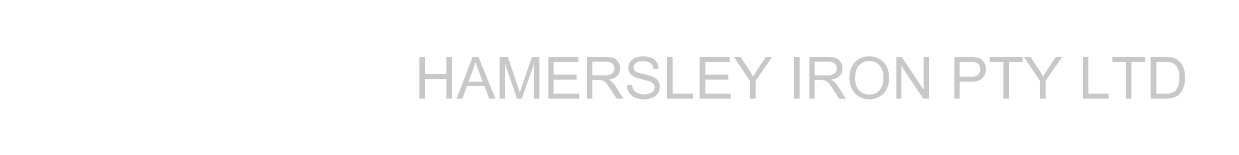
# Paper-space layout 'A1' of a CAD drawing. Header units: millimetres. Extents: x 0 to 841, y 0 to 594.
# Drawn here: x 679.9 to 751.7, y 48.3 to 51 of the extents above; entities that cross this region are included whole.
import ezdxf
from ezdxf.enums import TextEntityAlignment as Align

# ---------------------------------------------------------------- set-up
doc = ezdxf.new("R2010")
doc.units = ezdxf.units.MM
doc.header["$MEASUREMENT"] = 0
doc.layers.add('G_Border', color=7, linetype='Continuous', lineweight=18)
doc.styles.add('Style-ISO3098B', font='ISO3098B.shx')
doc.linetypes.add('Optic Underground', pattern='A,-118.110236,216.535433,-118.110236,216.535433,-216.535433,[1,dgnlstyle.shx,S=1.562305,R=0,X=0,Y=0],-98.425197', length=984.251969)

# ---------------------------------------------------------------- blocks, each defined once
blk = doc.blocks.new('*U6')
at = {"layer": 'G_Border', "linetype": 'Continuous', "lineweight": 25, "extrusion": (0, 0, -1)}
for points in [[(18.99, -1.126), (18.99, 1.124), (19.288, 1.124), (19.288, 0.199), (20.454, 0.199), (20.454, 1.124), (20.753, 1.124), (20.753, -1.126), (20.454, -1.126), (20.454, -0.066), (19.288, -0.066), (19.288, -1.126)], [(12.091, -1.126), (12.091, -0.86), (13.473, -0.86), (13.473, -0.096), (12.226, -0.096), (12.226, 0.17), (13.473, 0.17), (13.473, 0.858), (12.142, 0.858), (12.142, 1.124), (13.771, 1.124), (13.771, -1.126)], [(5.919, -1.126), (5.919, -0.86), (7.026, -0.86), (7.026, 1.124), (7.325, 1.124), (7.325, -1.126)], [(3.878, -1.126), (3.878, -0.86), (5.26, -0.86), (5.26, -0.096), (4.013, -0.096), (4.013, 0.17), (5.26, 0.17), (5.26, 0.858), (3.929, 0.858), (3.929, 1.124), (5.558, 1.124), (5.558, -1.126)], [(-6.863, -1.126), (-6.863, 1.124), (-6.578, 1.124), (-6.578, -0.643), (-5.394, 1.124), (-5.09, 1.124), (-5.09, -1.126), (-5.374, -1.126), (-5.374, 0.641), (-6.558, -1.126)], [(-11.203, -1.126), (-11.203, 0.858), (-11.948, 0.858), (-11.948, 1.124), (-10.164, 1.124), (-10.164, 0.858), (-10.905, 0.858), (-10.905, -1.126)], [(-16.617, -1.126), (-16.617, -0.86), (-15.51, -0.86), (-15.51, 1.124), (-15.211, 1.124), (-15.211, -1.126)], [(-17.842, -1.126), (-17.842, 0.858), (-18.586, 0.858), (-18.586, 1.124), (-16.803, 1.124), (-16.803, 0.858), (-17.544, 0.858), (-17.544, -1.126)]]:
    blk.add_hatch(color=230, dxfattribs=at).paths.add_polyline_path(points)
h = blk.add_hatch(color=230, dxfattribs=at)
h.paths.add_polyline_path([(16.634, -1.126), (17.553, 1.124), (17.875, 1.124), (18.74, -1.126), (18.424, -1.126), (18.177, -0.445), (17.234, -0.445), (16.973, -1.126)])
edge = h.paths.add_edge_path(flags=16)
edge.add_spline(control_points=[(17.563, 0.421), (17.669, 0.706), (17.722, 0.887)], knot_values=[0, 0, 0, 1, 1, 1], degree=2, periodic=0)
edge.add_spline(control_points=[(17.722, 0.887), (17.766, 0.671), (17.842, 0.457)], knot_values=[0, 0, 0, 1, 1, 1], degree=2, periodic=0)
edge.add_line((17.842, 0.457), (18.091, -0.204))
edge.add_line((18.091, -0.204), (17.327, -0.204))
edge.add_line((17.327, -0.204), (17.563, 0.421))
at = {"layer": 'G_Border', "linetype": 'Continuous', "lineweight": 25}
h = blk.add_hatch(color=230, dxfattribs=at)
edge = h.paths.add_edge_path()
edge.add_line((-16.405, -1.126), (-16.119, -1.126))
edge.add_line((-16.119, -1.126), (-16.119, 0.789))
edge.add_line((-16.119, 0.789), (-15.468, -1.126))
edge.add_line((-15.468, -1.126), (-15.199, -1.126))
edge.add_line((-15.199, -1.126), (-14.543, 0.757))
edge.add_line((-14.543, 0.757), (-14.543, -1.126))
edge.add_line((-14.543, -1.126), (-14.257, -1.126))
edge.add_line((-14.257, -1.126), (-14.257, 1.124))
edge.add_line((-14.257, 1.124), (-14.657, 1.124))
edge.add_line((-14.657, 1.124), (-15.197, -0.442))
edge.add_spline(control_points=[(-15.197, -0.442), (-15.279, -0.68), (-15.317, -0.803)], knot_values=[0, 0, 0, 1, 1, 1], degree=2, periodic=0)
edge.add_spline(control_points=[(-15.317, -0.803), (-15.351, -0.692), (-15.425, -0.469)], knot_values=[0, 0, 0, 1, 1, 1], degree=2, periodic=0)
edge.add_line((-15.425, -0.469), (-15.958, 1.124))
edge.add_line((-15.958, 1.124), (-16.405, 1.124))
edge.add_line((-16.405, 1.124), (-16.405, -1.126))
h = blk.add_hatch(color=230, dxfattribs=at)
edge = h.paths.add_edge_path()
edge.add_spline(control_points=[(-11.032, -0.126), (-10.917, -0.126), (-10.866, -0.137)], knot_values=[0, 0, 0, 1, 1, 1], degree=2, periodic=0)
edge.add_spline(control_points=[(-10.866, -0.137), (-10.797, -0.154), (-10.73, -0.197)], knot_values=[0, 0, 0, 1, 1, 1], degree=2, periodic=0)
edge.add_spline(control_points=[(-10.73, -0.197), (-10.664, -0.241), (-10.579, -0.348)], knot_values=[0, 0, 0, 1, 1, 1], degree=2, periodic=0)
edge.add_spline(control_points=[(-10.579, -0.348), (-10.495, -0.455), (-10.365, -0.658)], knot_values=[0, 0, 0, 1, 1, 1], degree=2, periodic=0)
edge.add_line((-10.365, -0.658), (-10.067, -1.126))
edge.add_line((-10.067, -1.126), (-9.695, -1.126))
edge.add_line((-9.695, -1.126), (-10.084, -0.514))
edge.add_spline(control_points=[(-10.084, -0.514), (-10.2, -0.334), (-10.331, -0.214)], knot_values=[0, 0, 0, 1, 1, 1], degree=2, periodic=0)
edge.add_spline(control_points=[(-10.331, -0.214), (-10.392, -0.159), (-10.51, -0.102)], knot_values=[0, 0, 0, 1, 1, 1], degree=2, periodic=0)
edge.add_spline(control_points=[(-10.51, -0.102), (-10.187, -0.058), (-10.032, 0.106)], knot_values=[0, 0, 0, 1, 1, 1], degree=2, periodic=0)
edge.add_spline(control_points=[(-10.032, 0.106), (-9.877, 0.27), (-9.877, 0.51)], knot_values=[0, 0, 0, 1, 1, 1], degree=2, periodic=0)
edge.add_spline(control_points=[(-9.877, 0.51), (-9.877, 0.696), (-9.97, 0.849)], knot_values=[0, 0, 0, 1, 1, 1], degree=2, periodic=0)
edge.add_spline(control_points=[(-9.97, 0.849), (-10.064, 1.003), (-10.22, 1.063)], knot_values=[0, 0, 0, 1, 1, 1], degree=2, periodic=0)
edge.add_spline(control_points=[(-10.22, 1.063), (-10.377, 1.124), (-10.678, 1.124)], knot_values=[0, 0, 0, 1, 1, 1], degree=2, periodic=0)
edge.add_line((-10.678, 1.124), (-11.676, 1.124))
edge.add_line((-11.676, 1.124), (-11.676, -1.126))
edge.add_line((-11.676, -1.126), (-11.377, -1.126))
edge.add_line((-11.377, -1.126), (-11.377, -0.126))
edge.add_line((-11.377, -0.126), (-11.032, -0.126))
edge = h.paths.add_edge_path(flags=16)
edge.add_spline(control_points=[(-10.665, 0.875), (-10.415, 0.875), (-10.299, 0.772)], knot_values=[0, 0, 0, 1, 1, 1], degree=2, periodic=0)
edge.add_spline(control_points=[(-10.299, 0.772), (-10.184, 0.669), (-10.184, 0.51)], knot_values=[0, 0, 0, 1, 1, 1], degree=2, periodic=0)
edge.add_spline(control_points=[(-10.184, 0.51), (-10.184, 0.401), (-10.243, 0.308)], knot_values=[0, 0, 0, 1, 1, 1], degree=2, periodic=0)
edge.add_spline(control_points=[(-10.243, 0.308), (-10.303, 0.215), (-10.418, 0.173)], knot_values=[0, 0, 0, 1, 1, 1], degree=2, periodic=0)
edge.add_spline(control_points=[(-10.418, 0.173), (-10.533, 0.131), (-10.737, 0.131)], knot_values=[0, 0, 0, 1, 1, 1], degree=2, periodic=0)
edge.add_line((-10.737, 0.131), (-11.377, 0.131))
edge.add_line((-11.377, 0.131), (-11.377, 0.875))
edge.add_line((-11.377, 0.875), (-10.665, 0.875))
h = blk.add_hatch(color=230, dxfattribs=at)
edge = h.paths.add_edge_path()
edge.add_spline(control_points=[(-9.511, -0.403), (-9.505, -0.628), (-9.388, -0.807)], knot_values=[0, 0, 0, 1, 1, 1], degree=2, periodic=0)
edge.add_spline(control_points=[(-9.388, -0.807), (-9.27, -0.986), (-9.064, -1.075)], knot_values=[0, 0, 0, 1, 1, 1], degree=2, periodic=0)
edge.add_spline(control_points=[(-9.064, -1.075), (-8.857, -1.164), (-8.552, -1.164)], knot_values=[0, 0, 0, 1, 1, 1], degree=2, periodic=0)
edge.add_spline(control_points=[(-8.552, -1.164), (-8.31, -1.164), (-8.118, -1.076)], knot_values=[0, 0, 0, 1, 1, 1], degree=2, periodic=0)
edge.add_spline(control_points=[(-8.118, -1.076), (-7.925, -0.988), (-7.822, -0.829)], knot_values=[0, 0, 0, 1, 1, 1], degree=2, periodic=0)
edge.add_spline(control_points=[(-7.822, -0.829), (-7.719, -0.67), (-7.719, -0.49)], knot_values=[0, 0, 0, 1, 1, 1], degree=2, periodic=0)
edge.add_spline(control_points=[(-7.719, -0.49), (-7.719, -0.309), (-7.813, -0.17)], knot_values=[0, 0, 0, 1, 1, 1], degree=2, periodic=0)
edge.add_spline(control_points=[(-7.813, -0.17), (-7.906, -0.032), (-8.102, 0.059)], knot_values=[0, 0, 0, 1, 1, 1], degree=2, periodic=0)
edge.add_spline(control_points=[(-8.102, 0.059), (-8.237, 0.12), (-8.602, 0.203)], knot_values=[0, 0, 0, 1, 1, 1], degree=2, periodic=0)
edge.add_spline(control_points=[(-8.602, 0.203), (-8.967, 0.285), (-9.053, 0.363)], knot_values=[0, 0, 0, 1, 1, 1], degree=2, periodic=0)
edge.add_spline(control_points=[(-9.053, 0.363), (-9.141, 0.441), (-9.141, 0.563)], knot_values=[0, 0, 0, 1, 1, 1], degree=2, periodic=0)
edge.add_spline(control_points=[(-9.141, 0.563), (-9.141, 0.703), (-9.017, 0.802)], knot_values=[0, 0, 0, 1, 1, 1], degree=2, periodic=0)
edge.add_spline(control_points=[(-9.017, 0.802), (-8.893, 0.901), (-8.621, 0.901)], knot_values=[0, 0, 0, 1, 1, 1], degree=2, periodic=0)
edge.add_spline(control_points=[(-8.621, 0.901), (-8.361, 0.901), (-8.227, 0.792)], knot_values=[0, 0, 0, 1, 1, 1], degree=2, periodic=0)
edge.add_spline(control_points=[(-8.227, 0.792), (-8.094, 0.682), (-8.071, 0.469)], knot_values=[0, 0, 0, 1, 1, 1], degree=2, periodic=0)
edge.add_line((-8.071, 0.469), (-7.786, 0.491))
edge.add_spline(control_points=[(-7.786, 0.491), (-7.794, 0.689), (-7.897, 0.845)], knot_values=[0, 0, 0, 1, 1, 1], degree=2, periodic=0)
edge.add_spline(control_points=[(-7.897, 0.845), (-8, 1.002), (-8.191, 1.083)], knot_values=[0, 0, 0, 1, 1, 1], degree=2, periodic=0)
edge.add_spline(control_points=[(-8.191, 1.083), (-8.383, 1.163), (-8.634, 1.163)], knot_values=[0, 0, 0, 1, 1, 1], degree=2, periodic=0)
edge.add_spline(control_points=[(-8.634, 1.163), (-8.861, 1.163), (-9.047, 1.086)], knot_values=[0, 0, 0, 1, 1, 1], degree=2, periodic=0)
edge.add_spline(control_points=[(-9.047, 1.086), (-9.233, 1.01), (-9.33, 0.861)], knot_values=[0, 0, 0, 1, 1, 1], degree=2, periodic=0)
edge.add_spline(control_points=[(-9.33, 0.861), (-9.427, 0.713), (-9.427, 0.543)], knot_values=[0, 0, 0, 1, 1, 1], degree=2, periodic=0)
edge.add_spline(control_points=[(-9.427, 0.543), (-9.427, 0.388), (-9.348, 0.262)], knot_values=[0, 0, 0, 1, 1, 1], degree=2, periodic=0)
edge.add_spline(control_points=[(-9.348, 0.262), (-9.269, 0.137), (-9.108, 0.053)], knot_values=[0, 0, 0, 1, 1, 1], degree=2, periodic=0)
edge.add_spline(control_points=[(-9.108, 0.053), (-8.984, -0.013), (-8.672, -0.088)], knot_values=[0, 0, 0, 1, 1, 1], degree=2, periodic=0)
edge.add_spline(control_points=[(-8.672, -0.088), (-8.361, -0.162), (-8.27, -0.198)], knot_values=[0, 0, 0, 1, 1, 1], degree=2, periodic=0)
edge.add_spline(control_points=[(-8.27, -0.198), (-8.128, -0.251), (-8.067, -0.33)], knot_values=[0, 0, 0, 1, 1, 1], degree=2, periodic=0)
edge.add_spline(control_points=[(-8.067, -0.33), (-8.006, -0.41), (-8.006, -0.515)], knot_values=[0, 0, 0, 1, 1, 1], degree=2, periodic=0)
edge.add_spline(control_points=[(-8.006, -0.515), (-8.006, -0.62), (-8.069, -0.708)], knot_values=[0, 0, 0, 1, 1, 1], degree=2, periodic=0)
edge.add_spline(control_points=[(-8.069, -0.708), (-8.133, -0.797), (-8.264, -0.847)], knot_values=[0, 0, 0, 1, 1, 1], degree=2, periodic=0)
edge.add_spline(control_points=[(-8.264, -0.847), (-8.394, -0.898), (-8.565, -0.898)], knot_values=[0, 0, 0, 1, 1, 1], degree=2, periodic=0)
edge.add_spline(control_points=[(-8.565, -0.898), (-8.757, -0.898), (-8.911, -0.831)], knot_values=[0, 0, 0, 1, 1, 1], degree=2, periodic=0)
edge.add_spline(control_points=[(-8.911, -0.831), (-9.064, -0.764), (-9.137, -0.656)], knot_values=[0, 0, 0, 1, 1, 1], degree=2, periodic=0)
edge.add_spline(control_points=[(-9.137, -0.656), (-9.21, -0.548), (-9.23, -0.379)], knot_values=[0, 0, 0, 1, 1, 1], degree=2, periodic=0)
edge.add_line((-9.23, -0.379), (-9.511, -0.403))
h = blk.add_hatch(color=230, dxfattribs=at)
edge = h.paths.add_edge_path()
edge.add_line((-2.833, -1.126), (-2.535, -1.126))
edge.add_line((-2.535, -1.126), (-2.535, -0.173))
edge.add_line((-2.535, -0.173), (-1.636, 1.124))
edge.add_line((-1.636, 1.124), (-1.983, 1.124))
edge.add_line((-1.983, 1.124), (-2.419, 0.462))
edge.add_spline(control_points=[(-2.419, 0.462), (-2.564, 0.241), (-2.665, 0.064)], knot_values=[0, 0, 0, 1, 1, 1], degree=2, periodic=0)
edge.add_spline(control_points=[(-2.665, 0.064), (-2.771, 0.256), (-2.895, 0.445)], knot_values=[0, 0, 0, 1, 1, 1], degree=2, periodic=0)
edge.add_line((-2.895, 0.445), (-3.339, 1.124))
edge.add_line((-3.339, 1.124), (-3.701, 1.124))
edge.add_line((-3.701, 1.124), (-2.833, -0.173))
edge.add_line((-2.833, -0.173), (-2.833, -1.126))
h = blk.add_hatch(color=230, dxfattribs=at)
edge = h.paths.add_edge_path()
edge.add_spline(control_points=[(1.024, -0.126), (1.139, -0.126), (1.19, -0.137)], knot_values=[0, 0, 0, 1, 1, 1], degree=2, periodic=0)
edge.add_spline(control_points=[(1.19, -0.137), (1.259, -0.154), (1.326, -0.197)], knot_values=[0, 0, 0, 1, 1, 1], degree=2, periodic=0)
edge.add_spline(control_points=[(1.326, -0.197), (1.392, -0.241), (1.477, -0.348)], knot_values=[0, 0, 0, 1, 1, 1], degree=2, periodic=0)
edge.add_spline(control_points=[(1.477, -0.348), (1.561, -0.455), (1.691, -0.658)], knot_values=[0, 0, 0, 1, 1, 1], degree=2, periodic=0)
edge.add_line((1.691, -0.658), (1.989, -1.126))
edge.add_line((1.989, -1.126), (2.361, -1.126))
edge.add_line((2.361, -1.126), (1.972, -0.514))
edge.add_spline(control_points=[(1.972, -0.514), (1.856, -0.334), (1.725, -0.214)], knot_values=[0, 0, 0, 1, 1, 1], degree=2, periodic=0)
edge.add_spline(control_points=[(1.725, -0.214), (1.664, -0.159), (1.546, -0.102)], knot_values=[0, 0, 0, 1, 1, 1], degree=2, periodic=0)
edge.add_spline(control_points=[(1.546, -0.102), (1.869, -0.058), (2.024, 0.106)], knot_values=[0, 0, 0, 1, 1, 1], degree=2, periodic=0)
edge.add_spline(control_points=[(2.024, 0.106), (2.179, 0.27), (2.179, 0.51)], knot_values=[0, 0, 0, 1, 1, 1], degree=2, periodic=0)
edge.add_spline(control_points=[(2.179, 0.51), (2.179, 0.696), (2.086, 0.849)], knot_values=[0, 0, 0, 1, 1, 1], degree=2, periodic=0)
edge.add_spline(control_points=[(2.086, 0.849), (1.992, 1.003), (1.836, 1.063)], knot_values=[0, 0, 0, 1, 1, 1], degree=2, periodic=0)
edge.add_spline(control_points=[(1.836, 1.063), (1.679, 1.124), (1.378, 1.124)], knot_values=[0, 0, 0, 1, 1, 1], degree=2, periodic=0)
edge.add_line((1.378, 1.124), (0.38, 1.124))
edge.add_line((0.38, 1.124), (0.38, -1.126))
edge.add_line((0.38, -1.126), (0.679, -1.126))
edge.add_line((0.679, -1.126), (0.679, -0.126))
edge.add_line((0.679, -0.126), (1.024, -0.126))
edge = h.paths.add_edge_path(flags=16)
edge.add_spline(control_points=[(1.391, 0.875), (1.641, 0.875), (1.757, 0.772)], knot_values=[0, 0, 0, 1, 1, 1], degree=2, periodic=0)
edge.add_spline(control_points=[(1.757, 0.772), (1.872, 0.669), (1.872, 0.51)], knot_values=[0, 0, 0, 1, 1, 1], degree=2, periodic=0)
edge.add_spline(control_points=[(1.872, 0.51), (1.872, 0.401), (1.813, 0.308)], knot_values=[0, 0, 0, 1, 1, 1], degree=2, periodic=0)
edge.add_spline(control_points=[(1.813, 0.308), (1.753, 0.215), (1.638, 0.173)], knot_values=[0, 0, 0, 1, 1, 1], degree=2, periodic=0)
edge.add_spline(control_points=[(1.638, 0.173), (1.523, 0.131), (1.319, 0.131)], knot_values=[0, 0, 0, 1, 1, 1], degree=2, periodic=0)
edge.add_line((1.319, 0.131), (0.679, 0.131))
edge.add_line((0.679, 0.131), (0.679, 0.875))
edge.add_line((0.679, 0.875), (1.391, 0.875))
h = blk.add_hatch(color=230, dxfattribs=at)
edge = h.paths.add_edge_path()
edge.add_spline(control_points=[(2.557, -0.03), (2.557, -0.326), (2.686, -0.592)], knot_values=[0, 0, 0, 1, 1, 1], degree=2, periodic=0)
edge.add_spline(control_points=[(2.686, -0.592), (2.815, -0.857), (3.065, -1.011)], knot_values=[0, 0, 0, 1, 1, 1], degree=2, periodic=0)
edge.add_spline(control_points=[(3.065, -1.011), (3.315, -1.164), (3.633, -1.164)], knot_values=[0, 0, 0, 1, 1, 1], degree=2, periodic=0)
edge.add_spline(control_points=[(3.633, -1.164), (3.926, -1.164), (4.179, -1.025)], knot_values=[0, 0, 0, 1, 1, 1], degree=2, periodic=0)
edge.add_spline(control_points=[(4.179, -1.025), (4.433, -0.886), (4.571, -0.616)], knot_values=[0, 0, 0, 1, 1, 1], degree=2, periodic=0)
edge.add_spline(control_points=[(4.571, -0.616), (4.709, -0.346), (4.709, -0.004)], knot_values=[0, 0, 0, 1, 1, 1], degree=2, periodic=0)
edge.add_spline(control_points=[(4.709, -0.004), (4.709, 0.333), (4.578, 0.599)], knot_values=[0, 0, 0, 1, 1, 1], degree=2, periodic=0)
edge.add_spline(control_points=[(4.578, 0.599), (4.446, 0.866), (4.196, 1.014)], knot_values=[0, 0, 0, 1, 1, 1], degree=2, periodic=0)
edge.add_spline(control_points=[(4.196, 1.014), (3.946, 1.163), (3.634, 1.163)], knot_values=[0, 0, 0, 1, 1, 1], degree=2, periodic=0)
edge.add_spline(control_points=[(3.634, 1.163), (3.158, 1.163), (2.858, 0.846)], knot_values=[0, 0, 0, 1, 1, 1], degree=2, periodic=0)
edge.add_spline(control_points=[(2.858, 0.846), (2.557, 0.53), (2.557, -0.03)], knot_values=[0, 0, 0, 1, 1, 1], degree=2, periodic=0)
edge = h.paths.add_edge_path(flags=16)
edge.add_spline(control_points=[(2.864, -0.034), (2.864, 0.474), (3.092, 0.691)], knot_values=[0, 0, 0, 1, 1, 1], degree=2, periodic=0)
edge.add_spline(control_points=[(3.092, 0.691), (3.32, 0.908), (3.636, 0.908)], knot_values=[0, 0, 0, 1, 1, 1], degree=2, periodic=0)
edge.add_spline(control_points=[(3.636, 0.908), (3.859, 0.908), (4.037, 0.795)], knot_values=[0, 0, 0, 1, 1, 1], degree=2, periodic=0)
edge.add_spline(control_points=[(4.037, 0.795), (4.216, 0.682), (4.309, 0.477)], knot_values=[0, 0, 0, 1, 1, 1], degree=2, periodic=0)
edge.add_spline(control_points=[(4.309, 0.477), (4.402, 0.273), (4.402, -0.002)], knot_values=[0, 0, 0, 1, 1, 1], degree=2, periodic=0)
edge.add_spline(control_points=[(4.402, -0.002), (4.402, -0.436), (4.185, -0.672)], knot_values=[0, 0, 0, 1, 1, 1], degree=2, periodic=0)
edge.add_spline(control_points=[(4.185, -0.672), (3.968, -0.908), (3.631, -0.908)], knot_values=[0, 0, 0, 1, 1, 1], degree=2, periodic=0)
edge.add_spline(control_points=[(3.631, -0.908), (3.301, -0.908), (3.082, -0.675)], knot_values=[0, 0, 0, 1, 1, 1], degree=2, periodic=0)
edge.add_spline(control_points=[(3.082, -0.675), (2.864, -0.441), (2.864, -0.034)], knot_values=[0, 0, 0, 1, 1, 1], degree=2, periodic=0)
h = blk.add_hatch(color=230, dxfattribs=at)
edge = h.paths.add_edge_path()
edge.add_spline(control_points=[(9.11, -0.212), (9.588, -0.212), (9.771, -0.013)], knot_values=[0, 0, 0, 1, 1, 1], degree=2, periodic=0)
edge.add_spline(control_points=[(9.771, -0.013), (9.953, 0.186), (9.953, 0.473)], knot_values=[0, 0, 0, 1, 1, 1], degree=2, periodic=0)
edge.add_spline(control_points=[(9.953, 0.473), (9.953, 0.64), (9.885, 0.78)], knot_values=[0, 0, 0, 1, 1, 1], degree=2, periodic=0)
edge.add_spline(control_points=[(9.885, 0.78), (9.817, 0.92), (9.704, 0.997)], knot_values=[0, 0, 0, 1, 1, 1], degree=2, periodic=0)
edge.add_spline(control_points=[(9.704, 0.997), (9.592, 1.075), (9.427, 1.102)], knot_values=[0, 0, 0, 1, 1, 1], degree=2, periodic=0)
edge.add_spline(control_points=[(9.427, 1.102), (9.308, 1.124), (9.084, 1.124)], knot_values=[0, 0, 0, 1, 1, 1], degree=2, periodic=0)
edge.add_line((9.084, 1.124), (8.235, 1.124))
edge.add_line((8.235, 1.124), (8.235, -1.126))
edge.add_line((8.235, -1.126), (8.533, -1.126))
edge.add_line((8.533, -1.126), (8.533, -0.212))
edge.add_line((8.533, -0.212), (9.11, -0.212))
edge = h.paths.add_edge_path(flags=16)
edge.add_spline(control_points=[(9.109, 0.858), (9.312, 0.858), (9.387, 0.838)], knot_values=[0, 0, 0, 1, 1, 1], degree=2, periodic=0)
edge.add_spline(control_points=[(9.387, 0.838), (9.503, 0.806), (9.575, 0.705)], knot_values=[0, 0, 0, 1, 1, 1], degree=2, periodic=0)
edge.add_spline(control_points=[(9.575, 0.705), (9.646, 0.605), (9.646, 0.463)], knot_values=[0, 0, 0, 1, 1, 1], degree=2, periodic=0)
edge.add_spline(control_points=[(9.646, 0.463), (9.646, 0.269), (9.525, 0.161)], knot_values=[0, 0, 0, 1, 1, 1], degree=2, periodic=0)
edge.add_spline(control_points=[(9.525, 0.161), (9.404, 0.054), (9.115, 0.054)], knot_values=[0, 0, 0, 1, 1, 1], degree=2, periodic=0)
edge.add_line((9.115, 0.054), (8.533, 0.054))
edge.add_line((8.533, 0.054), (8.533, 0.858))
edge.add_line((8.533, 0.858), (9.109, 0.858))
h = blk.add_hatch(color=230, dxfattribs=at)
edge = h.paths.add_edge_path()
edge.add_line((12.888, -1.126), (13.186, -1.126))
edge.add_line((13.186, -1.126), (13.186, -0.173))
edge.add_line((13.186, -0.173), (14.085, 1.124))
edge.add_line((14.085, 1.124), (13.738, 1.124))
edge.add_line((13.738, 1.124), (13.301, 0.462))
edge.add_spline(control_points=[(13.301, 0.462), (13.157, 0.241), (13.056, 0.064)], knot_values=[0, 0, 0, 1, 1, 1], degree=2, periodic=0)
edge.add_spline(control_points=[(13.056, 0.064), (12.95, 0.256), (12.826, 0.445)], knot_values=[0, 0, 0, 1, 1, 1], degree=2, periodic=0)
edge.add_line((12.826, 0.445), (12.382, 1.124))
edge.add_line((12.382, 1.124), (12.02, 1.124))
edge.add_line((12.02, 1.124), (12.888, -0.173))
edge.add_line((12.888, -0.173), (12.888, -1.126))
h = blk.add_hatch(color=230, dxfattribs=at)
edge = h.paths.add_edge_path()
edge.add_spline(control_points=[(19.704, -1.126), (19.908, -1.126), (20.065, -1.088)], knot_values=[0, 0, 0, 1, 1, 1], degree=2, periodic=0)
edge.add_spline(control_points=[(20.065, -1.088), (20.223, -1.05), (20.334, -0.975)], knot_values=[0, 0, 0, 1, 1, 1], degree=2, periodic=0)
edge.add_spline(control_points=[(20.334, -0.975), (20.445, -0.901), (20.539, -0.771)], knot_values=[0, 0, 0, 1, 1, 1], degree=2, periodic=0)
edge.add_spline(control_points=[(20.539, -0.771), (20.632, -0.641), (20.692, -0.443)], knot_values=[0, 0, 0, 1, 1, 1], degree=2, periodic=0)
edge.add_spline(control_points=[(20.692, -0.443), (20.752, -0.245), (20.752, 0.011)], knot_values=[0, 0, 0, 1, 1, 1], degree=2, periodic=0)
edge.add_spline(control_points=[(20.752, 0.011), (20.752, 0.312), (20.664, 0.546)], knot_values=[0, 0, 0, 1, 1, 1], degree=2, periodic=0)
edge.add_spline(control_points=[(20.664, 0.546), (20.576, 0.78), (20.398, 0.93)], knot_values=[0, 0, 0, 1, 1, 1], degree=2, periodic=0)
edge.add_spline(control_points=[(20.398, 0.93), (20.261, 1.047), (20.067, 1.092)], knot_values=[0, 0, 0, 1, 1, 1], degree=2, periodic=0)
edge.add_spline(control_points=[(20.067, 1.092), (19.929, 1.124), (19.667, 1.124)], knot_values=[0, 0, 0, 1, 1, 1], degree=2, periodic=0)
edge.add_line((19.667, 1.124), (18.891, 1.124))
edge.add_line((18.891, 1.124), (18.891, -1.126))
edge.add_line((18.891, -1.126), (19.704, -1.126))
edge = h.paths.add_edge_path(flags=16)
edge.add_spline(control_points=[(19.663, 0.858), (19.928, 0.858), (20.048, 0.812)], knot_values=[0, 0, 0, 1, 1, 1], degree=2, periodic=0)
edge.add_spline(control_points=[(20.048, 0.812), (20.213, 0.747), (20.329, 0.558)], knot_values=[0, 0, 0, 1, 1, 1], degree=2, periodic=0)
edge.add_spline(control_points=[(20.329, 0.558), (20.445, 0.369), (20.445, 0.016)], knot_values=[0, 0, 0, 1, 1, 1], degree=2, periodic=0)
edge.add_spline(control_points=[(20.445, 0.016), (20.445, -0.239), (20.386, -0.418)], knot_values=[0, 0, 0, 1, 1, 1], degree=2, periodic=0)
edge.add_spline(control_points=[(20.386, -0.418), (20.327, -0.597), (20.221, -0.702)], knot_values=[0, 0, 0, 1, 1, 1], degree=2, periodic=0)
edge.add_spline(control_points=[(20.221, -0.702), (20.146, -0.778), (20.019, -0.819)], knot_values=[0, 0, 0, 1, 1, 1], degree=2, periodic=0)
edge.add_spline(control_points=[(20.019, -0.819), (19.893, -0.86), (19.67, -0.86)], knot_values=[0, 0, 0, 1, 1, 1], degree=2, periodic=0)
edge.add_line((19.67, -0.86), (19.19, -0.86))
edge.add_line((19.19, -0.86), (19.19, 0.858))
edge.add_line((19.19, 0.858), (19.663, 0.858))
at = {"layer": 'G_Border', "color": 230, "linetype": 'Continuous', "lineweight": 25}
blk.add_solid([(-0.446, -1.126), (-0.148, -1.126), (-0.446, 1.124), (-0.148, 1.124)], dxfattribs=at)
blk = doc.blocks.new('*U7')
at = {"layer": 'G_Border', "color": 230, "linetype": 'Continuous', "lineweight": 25, "xscale": 1.111111111111074, "yscale": 1.111111111111074, "zscale": 1.111111111111074}
blk.add_blockref('*U6', (11.26, 3.751), dxfattribs=at)
blk = doc.blocks.new('RTA1')
at = {"layer": 'G_Border', "color": 7, "linetype": 'Continuous', "lineweight": 18}
blk.add_3dface([(0, 0), (841, 0), (841, 594), (0, 594)], dxfattribs=at)
at = {"layer": 'G_Border', "color": 30, "linetype": 'Continuous', "lineweight": 50}
blk.add_3dface([(10.5, 9.5), (830.5, 9.5), (830.5, 584.5), (10.5, 584.5)], dxfattribs=at)
at = {"layer": 'G_Border', "color": 230, "linetype": 'Continuous', "lineweight": 25}
blk.add_3dface([(825.5, 14.5), (15.5, 14.5), (15.5, 579.5), (825.5, 579.5)], dxfattribs=at)
blk.add_blockref('*U7', (715.557, 45.876), dxfattribs=at)
at = {"layer": 'G_Border', "color": 7, "linetype": 'Continuous', "lineweight": 25, "style": 'Style-ISO3098B'}
for tag, p in [('110 Ref1', (26.75, 53.25)), ('026 Rev1', (154.501, 53.25)), ('027 By1', (162.251, 53.25)), ('028 Date1', (172.251, 53.25)), ('029 Description1', (190.251, 53.25)), ('030 Ckd1', (305.251, 53.25)), ('031 App1', (315.251, 53.25)), ('068 Rev8', (330.501, 53.25)), ('069 By8', (338.251, 53.25)), ('070 Date8', (348.251, 53.25)), ('071 Description8', (366.251, 53.25)), ('072 Ckd8', (481.251, 53.25)), ('073 App8', (491.251, 53.25)), ('009 Drawn', (572.25, 53.25)), ('010 Drawn Date', (602.25, 53.25)), ('111 Ref2', (26.75, 48.25)), ('032 Rev2', (154.501, 48.25)), ('033 By2', (162.251, 48.25)), ('034 Date2', (172.251, 48.25)), ('035 Description2', (190.251, 48.25)), ('036 Ckd2', (305.251, 48.25)), ('037 App2', (315.251, 48.25)), ('074 Rev9', (330.501, 48.25)), ('075 By9', (338.251, 48.25)), ('076 Date9', (348.251, 48.25)), ('077 Description9', (366.251, 48.25)), ('078 Ckd9', (481.251, 48.25)), ('079 App9', (491.251, 48.25)), ('011 Traced', (572.25, 48.25)), ('012 Traced Date', (602.25, 48.25)), ('112 Ref3', (26.75, 43.25)), ('038 Rev3', (154.501, 43.25)), ('039 By3', (162.251, 43.25)), ('040 Date3', (172.251, 43.25)), ('041 Description3', (190.251, 43.25)), ('042 Ckd3', (305.251, 43.25)), ('043 App3', (315.251, 43.25)), ('080 Rev10', (330.501, 43.25)), ('081 By10', (338.251, 43.25)), ('082 Date10', (348.251, 43.25)), ('083 Description10', (366.251, 43.25)), ('084 Ckd10', (481.251, 43.25)), ('085 App10', (491.251, 43.25)), ('013 Checked', (572.25, 43.25)), ('014 Checked Date', (602.25, 43.25)), ('113 Ref4', (26.75, 38.25)), ('044 Rev4', (154.501, 38.25)), ('045 By4', (162.251, 38.25)), ('046 Date4', (172.251, 38.25)), ('047 Description4', (190.251, 38.25)), ('048 Ckd4', (305.251, 38.25)), ('049 App4', (315.251, 38.25)), ('086 Rev11', (330.501, 38.25)), ('087 By11', (338.251, 38.25)), ('088 Date11', (348.251, 38.25)), ('089 Description11', (366.251, 38.25)), ('090 Ckd11', (481.251, 38.25)), ('091 App11', (491.251, 38.25)), ('015 Supt Draft', (572.25, 38.25)), ('016 Supt Draft Date', (602.25, 38.25)), ('114 Ref5', (26.75, 33.25)), ('050 Rev5', (154.501, 33.25)), ('051 By5', (162.251, 33.25)), ('052 Date5', (172.251, 33.25)), ('053 Description5', (190.251, 33.25)), ('054 Ckd5', (305.251, 33.25)), ('055 App5', (315.251, 33.25)), ('092 Rev12', (330.501, 33.25)), ('093 By12', (338.251, 33.25)), ('094 Date12', (348.251, 33.25)), ('095 Description12', (366.251, 33.25)), ('096 Ckd12', (481.251, 33.25)), ('097 App12', (491.251, 33.25)), ('017 Proj Eng', (572.25, 33.25)), ('018 Proj Eng Date', (602.25, 33.25)), ('115 Ref6', (26.75, 28.25)), ('056 Rev6', (154.501, 28.25)), ('057 By6', (162.251, 28.25)), ('058 Date6', (172.251, 28.25)), ('059 Description6', (190.251, 28.25)), ('060 Ckd6', (305.251, 28.25)), ('061 App6', (315.251, 28.25)), ('098 Rev13', (330.501, 28.25)), ('099 By13', (338.251, 28.25)), ('100 Date13', (348.251, 28.25)), ('101 Description13', (366.251, 28.25)), ('102 Ckd13', (481.251, 28.25)), ('103 App13', (491.251, 28.25)), ('019 Approved', (572.25, 28.25)), ('020 Approved Date', (602.25, 28.25)), ('116 Ref7', (26.75, 23.25)), ('062 Rev7', (154.501, 23.25)), ('063 By7', (162.251, 23.25)), ('064 Date7', (172.251, 23.25)), ('065 Description7', (190.251, 23.25)), ('066 Ckd7', (305.251, 23.25)), ('067 App7', (315.251, 23.25)), ('104 Rev14', (330.501, 23.25)), ('105 By14', (338.251, 23.25)), ('106 Date14', (348.251, 23.25)), ('107 Description14', (366.251, 23.25)), ('108 Ckd14', (481.251, 23.25)), ('109 App14', (491.251, 23.25)), ('021 App for Const', (572.25, 23.25)), ('022 App for Const Date', (602.25, 23.25)), ('117 Ref8', (26.75, 18.25)), ('023 Blank Person Title', (541.25, 18.25)), ('024 Blank Person Name', (572.25, 18.25)), ('025 Blank Person Date', (602.25, 18.25))]:
    blk.add_attdef(tag, text='', height=2.5, dxfattribs=at).set_placement(p, align=Align.TOP_LEFT)
at = {"layer": 'G_Border', "color": 7, "linetype": 'Continuous', "lineweight": 35, "style": 'Style-ISO3098B', "flags": 8}
blk.add_attdef('001 Title Line 1', text='', height=3.5, dxfattribs=at).set_placement((621.8, 35.5), align=Align.TOP_LEFT)
at = {"layer": 'G_Border', "color": 7, "linetype": 'Continuous', "lineweight": 35, "style": 'Style-ISO3098B'}
for tag, p in [('002 Title Line 2', (621.8, 30.25)), ('006 Drawing Number', (763.75, 25.75)), ('007 Title Rev', (817.2, 25.75)), ('003 Title Line 3', (621.8, 25)), ('004 Title Line 4', (621.8, 19.75))]:
    blk.add_attdef(tag, text='', height=3.5, dxfattribs=at).set_placement(p, align=Align.TOP_LEFT)
at = {"layer": 'G_Border', "color": 7, "linetype": 'Continuous', "lineweight": 25, "style": 'Style-ISO3098B'}
for tag in ['008 Project Number', '005 Scale']:
    blk.add_attdef(tag, (0, 0), '', height=2.5, dxfattribs=at)

psp = doc.layouts.new('A1')

# ---------------------------------------------------------------- block references
at = {"linetype": 'Optic Underground'}
psp.add_blockref('RTA1', (0, 0), dxfattribs=at)

doc.saveas('drawing.dxf')
